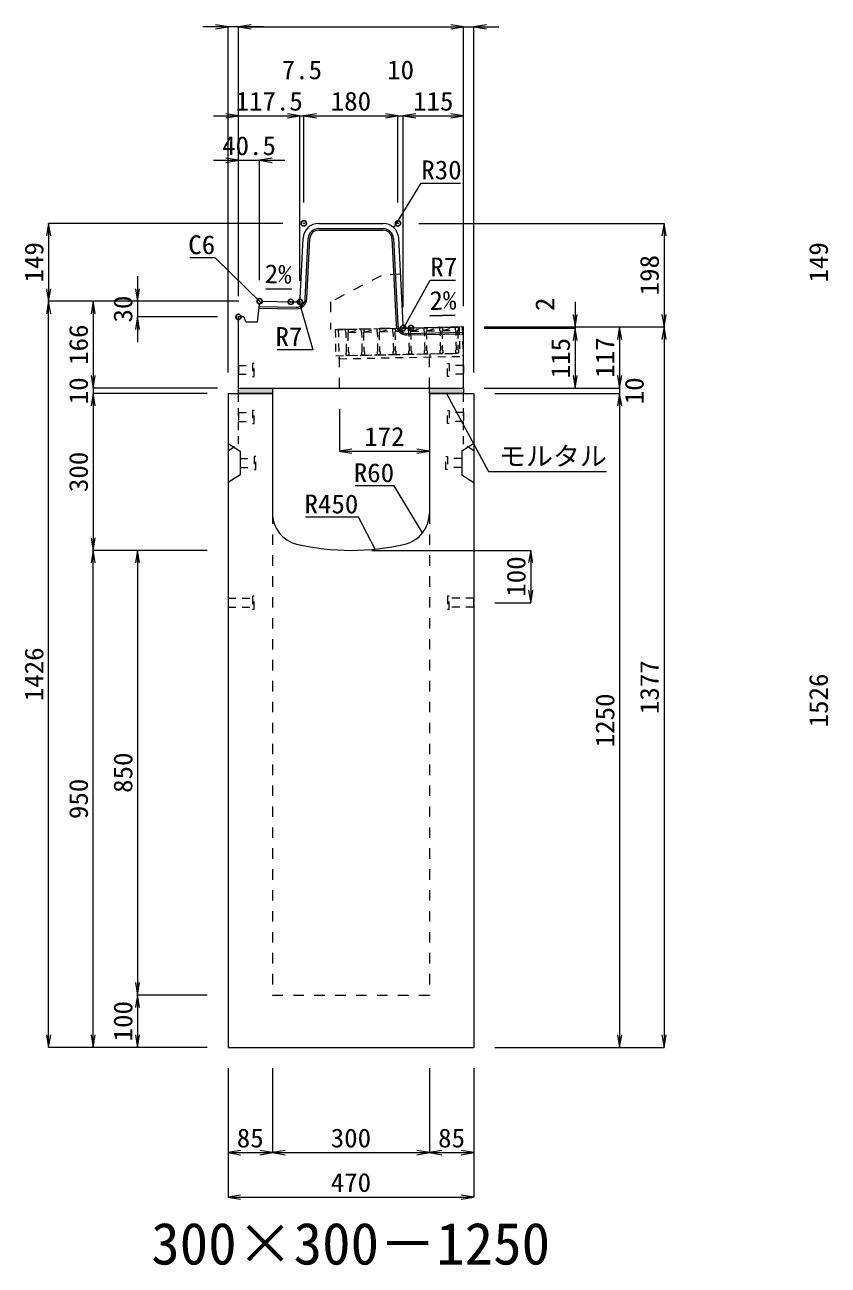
# Model space of a CAD drawing. Units: millimetres at full size. Extents: x -22536 to 51867, y -19720 to 38340.
# Drawn here: x 10776 to 12313, y -6386 to -4015 of the extents above; entities that cross this region are included whole.
import ezdxf
from ezdxf.enums import TextEntityAlignment as Align

# ---------------------------------------------------------------- set-up
doc = ezdxf.new("R2010")
doc.units = ezdxf.units.MM
doc.header["$LTSCALE"] = 20
doc.header["$PDMODE"] = 32
doc.header["$PDSIZE"] = 10
doc.linetypes.add('USER1', pattern=[2, 1, -1])
doc.linetypes.add('USER2', pattern=[1.35, 0.75, -0.6])
for name, color, linetype, lineweight in [('インサート', 3, 'USER2', 9), ('グレーチング', 7, 'USER2', 5), ('モルタル', 7, 'Continuous', 9), ('受枠', 3, 'USER2', 9), ('寸法線', 7, 'Continuous', 13), ('引出線', 4, 'Continuous', 13), ('本体', 2, 'Continuous', 13), ('目地', 132, 'Continuous', 5)]:
    doc.layers.add(name, color=color, linetype=linetype, lineweight=lineweight)
doc.layers.add('作業エリア', color=11, linetype='Continuous')
doc.layers.add('文字', color=7, linetype='Continuous')
doc.styles.add('ＭＳ 明朝', font='')
doc.styles.get('ＭＳ 明朝').set_extended_font_data('MS Mincho')

# ---------------------------------------------------------------- blocks, each defined once
blk = doc.blocks.new('open_arrow')
at = {"color": 0, "linetype": 'Continuous', "lineweight": -2}
blk.add_lwpolyline([(7.5, 1.25), (0, 0), (7.5, -1.25)], dxfattribs=at)

msp = doc.modelspace()

# ---------------------------------------------------------------- hatches: boundary and pattern name
at = {"layer": 'モルタル'}
for points in [[(11250, -4720), (11250, -4710), (11185, -4710), (11185, -4720)], [(11615, -4720), (11615, -4710), (11550, -4710), (11550, -4720)]]:
    msp.add_hatch(color=256, dxfattribs=at).paths.add_polyline_path(points)

# ---------------------------------------------------------------- linework, layer by layer
at = {"layer": 'インサート'}
for p, q in [((11185, -4666.5), (11212, -4666.5)), ((11185, -4666.5), (11185, -4683.5)), ((11215, -4662.5), (11212, -4662.5)), ((11212, -4662.5), (11212, -4687.5)), ((11215, -4687.5), (11215, -4662.5)), ((11585, -4662.5), (11588, -4662.5)), ((11585, -4687.5), (11585, -4662.5)), ((11588, -4662.5), (11588, -4687.5)), ((11615, -4666.5), (11588, -4666.5)), ((11615, -4666.5), (11615, -4683.5)), ((11185, -4683.5), (11212, -4683.5)), ((11212, -4687.5), (11215, -4687.5)), ((11588, -4687.5), (11585, -4687.5)), ((11615, -4683.5), (11588, -4683.5)), ((11185, -4756.5), (11212, -4756.5)), ((11185, -4756.5), (11185, -4773.5)), ((11215, -4752.5), (11212, -4752.5)), ((11212, -4752.5), (11212, -4777.5)), ((11215, -4777.5), (11215, -4752.5)), ((11585, -4752.5), (11588, -4752.5)), ((11585, -4777.5), (11585, -4752.5)), ((11588, -4752.5), (11588, -4777.5)), ((11615, -4756.5), (11588, -4756.5)), ((11615, -4756.5), (11615, -4773.5)), ((11185, -4773.5), (11212, -4773.5)), ((11212, -4777.5), (11215, -4777.5)), ((11588, -4777.5), (11585, -4777.5)), ((11615, -4773.5), (11588, -4773.5)), ((11188.2, -4844.5), (11215.2, -4844.5)), ((11188.2, -4844.5), (11188.2, -4861.5)), ((11218.2, -4840.5), (11215.2, -4840.5)), ((11215.2, -4840.5), (11215.2, -4865.5)), ((11218.2, -4865.5), (11218.2, -4840.5)), ((11581.8, -4840.5), (11584.8, -4840.5)), ((11581.8, -4865.5), (11581.8, -4840.5)), ((11584.8, -4840.5), (11584.8, -4865.5)), ((11611.8, -4844.5), (11584.8, -4844.5)), ((11611.8, -4844.5), (11611.8, -4861.5)), ((11188.2, -4861.5), (11215.2, -4861.5)), ((11215.2, -4865.5), (11218.2, -4865.5)), ((11584.8, -4865.5), (11581.8, -4865.5)), ((11611.8, -4861.5), (11584.8, -4861.5)), ((11165, -5111.5), (11212, -5111.5)), ((11165, -5111.5), (11165, -5128.5)), ((11215, -5107.5), (11212, -5107.5)), ((11212, -5107.5), (11212, -5132.5)), ((11215, -5132.5), (11215, -5107.5)), ((11588, -5107.5), (11585, -5107.5)), ((11585, -5107.5), (11585, -5132.5)), ((11588, -5132.5), (11588, -5107.5)), ((11635, -5111.5), (11588, -5111.5)), ((11635, -5128.5), (11635, -5111.5)), ((11165, -5128.5), (11212, -5128.5)), ((11212, -5132.5), (11215, -5132.5)), ((11585, -5132.5), (11588, -5132.5)), ((11635, -5128.5), (11588, -5128.5))]:
    msp.add_line(p, q, dxfattribs=at)
at = {"layer": 'グレーチング'}
for p, q in [((11389.92, -4597.5), (11604.88, -4593.2)), ((11395.04, -4603.4), (11419.92, -4596.9)), ((11425.04, -4602.8), (11449.91, -4596.3)), ((11455.03, -4602.2), (11479.91, -4595.7)), ((11485.03, -4601.6), (11509.9, -4595.1)), ((11515.02, -4601), (11539.89, -4594.5)), ((11545.01, -4600.4), (11569.89, -4593.9)), ((11575.01, -4599.8), (11599.88, -4593.3)), ((11575.01, -4599.8), (11600, -4599.3)), ((11395.04, -4603.4), (11420.04, -4602.9)), ((11425.04, -4602.8), (11450.03, -4602.3)), ((11455.03, -4602.2), (11480.03, -4601.7)), ((11485.03, -4601.6), (11510.02, -4601.1)), ((11515.02, -4601), (11540.01, -4600.5)), ((11545.01, -4600.4), (11570.01, -4599.9)), ((11390.92, -4647.49), (11605.88, -4643.19))]:
    msp.add_line(p, q, dxfattribs=at)
for points in [[(11389.92, -4597.5), (11394.92, -4597.4), (11395.04, -4603.4), (11394.06, -4604.42), (11394.78, -4640.41), (11395.8, -4641.39), (11395.92, -4647.39), (11390.92, -4647.49), (11390.8, -4641.49), (11391.78, -4640.47), (11391.06, -4604.48), (11390.04, -4603.5)], [(11419.92, -4596.9), (11424.92, -4596.8), (11425.04, -4602.8), (11424.06, -4603.82), (11424.78, -4639.81), (11425.8, -4640.79), (11425.92, -4646.79), (11420.92, -4646.89), (11420.8, -4640.89), (11421.78, -4639.87), (11421.06, -4603.88), (11420.04, -4602.9)], [(11449.91, -4596.3), (11454.91, -4596.2), (11455.03, -4602.2), (11454.05, -4603.22), (11454.77, -4639.21), (11455.79, -4640.19), (11455.91, -4646.19), (11450.91, -4646.29), (11450.79, -4640.29), (11451.77, -4639.27), (11451.05, -4603.28), (11450.03, -4602.3)], [(11479.91, -4595.7), (11484.91, -4595.6), (11485.03, -4601.6), (11484.05, -4602.62), (11484.77, -4638.61), (11485.79, -4639.59), (11485.91, -4645.59), (11480.91, -4645.69), (11480.79, -4639.69), (11481.77, -4638.67), (11481.05, -4602.68), (11480.03, -4601.7)], [(11509.9, -4595.1), (11514.9, -4595), (11515.02, -4601), (11514.04, -4602.02), (11514.76, -4638.01), (11515.78, -4638.99), (11515.9, -4644.99), (11510.9, -4645.09), (11510.78, -4639.09), (11511.76, -4638.07), (11511.04, -4602.08), (11510.02, -4601.1)], [(11539.89, -4594.5), (11544.89, -4594.4), (11545.01, -4600.4), (11544.03, -4601.42), (11544.75, -4637.41), (11545.77, -4638.39), (11545.89, -4644.39), (11540.89, -4644.49), (11540.77, -4638.49), (11541.75, -4637.47), (11541.03, -4601.48), (11540.01, -4600.5)], [(11569.89, -4593.9), (11574.89, -4593.8), (11575.01, -4599.8), (11574.03, -4600.82), (11574.75, -4636.81), (11575.77, -4637.79), (11575.89, -4643.79), (11570.89, -4643.89), (11570.77, -4637.89), (11571.75, -4636.87), (11571.03, -4600.88), (11570.01, -4599.9)], [(11599.88, -4593.3), (11604.88, -4593.2), (11605, -4599.2), (11604.02, -4600.22), (11604.74, -4636.21), (11605.76, -4637.19), (11605.88, -4643.19), (11600.88, -4643.29), (11600.76, -4637.29), (11601.74, -4636.27), (11601.02, -4600.28), (11600, -4599.3)]]:
    msp.add_lwpolyline(points, close=True, dxfattribs=at)
at = {"layer": 'モルタル'}
for points in [[(11185, -4710), (11250, -4710), (11250, -4720), (11185, -4720)], [(11550, -4710), (11615, -4710), (11615, -4720), (11550, -4720)]]:
    msp.add_lwpolyline(points, close=True, dxfattribs=at)
at = {"layer": '作業エリア'}
for p in [(11310, -4395), (11490, -4395), (11225.5, -4543.81), (11285, -4545), (11302.5, -4545), (11185, -4573.81), (11500, -4595), (11515, -4595)]:
    msp.add_point(p, dxfattribs=at)
at = {"layer": '受枠'}
for p, q in [((11369.93, -4597.9), (11612.88, -4593.04)), ((11369.93, -4597.9), (11370.93, -4647.89)), ((11375.93, -4597.78), (11377.05, -4653.77)), ((11606.88, -4593.16), (11607.88, -4643.15)), ((11612.88, -4593.04), (11614, -4649.03)), ((11370.93, -4647.89), (11607.88, -4643.15)), ((11550.89, -4644.29), (11551.01, -4650.29)), ((11377.05, -4653.77), (11614, -4649.03))]:
    msp.add_line(p, q, dxfattribs=at)
at = {"layer": '寸法線'}
for p, q in [((11233, -4019.42), (11117, -4019.42)), ((11165, -4680), (11165, -4019.42)), ((11185, -4019.42), (11615, -4019.42)), ((11185, -4533.81), (11185, -4019.42)), ((11185, -4533.81), (11185, -4019.42)), ((11567, -4019.42), (11683, -4019.42)), ((11615, -4553), (11615, -4019.42)), ((11615, -4553), (11615, -4019.42)), ((11635, -4680), (11635, -4019.42)), ((11137, -4189.42), (11302.5, -4189.42)), ((11185, -4533.81), (11185, -4189.42)), ((11254.5, -4189.42), (11358, -4189.42)), ((11302.5, -4505), (11302.5, -4189.42)), ((11302.5, -4505), (11302.5, -4189.42)), ((11310, -4355), (11310, -4189.42)), ((11310, -4189.42), (11490, -4189.42)), ((11310, -4355), (11310, -4189.42)), ((11442, -4189.42), (11548, -4189.42)), ((11490, -4355), (11490, -4189.42)), ((11490, -4355), (11490, -4189.42)), ((11500, -4555), (11500, -4189.42)), ((11500, -4189.42), (11615, -4189.42)), ((11500, -4555), (11500, -4189.42)), ((11615, -4553), (11615, -4189.42)), ((11137, -4274.42), (11273.5, -4274.42)), ((11185, -4533.81), (11185, -4274.42)), ((11225.5, -4503.81), (11225.5, -4274.42)), ((10822.06, -4395), (10822.06, -4543.81)), ((11270, -4395), (10822.06, -4395)), ((11530, -4395), (11998.78, -4395)), ((11998.78, -4395), (11998.78, -4593)), ((10992.06, -4495.81), (10992.06, -4621.81)), ((11185.5, -4543.81), (10822.06, -4543.81)), ((10822.06, -5970), (10822.06, -4543.81)), ((11185.5, -4543.81), (10822.06, -4543.81)), ((10907.06, -4543.81), (10907.06, -4710)), ((11185.5, -4543.81), (10907.06, -4543.81)), ((11185.5, -4543.81), (10992.06, -4543.81)), ((11828.78, -4545), (11828.78, -4643)), ((11145, -4573.81), (10992.06, -4573.81)), ((11655, -4593), (11828.78, -4593)), ((11655, -4593), (11913.78, -4593)), ((11655, -4593), (11998.78, -4593)), ((11655, -4593), (11998.78, -4593)), ((11655, -4595), (11828.78, -4595)), ((11655, -4595), (11828.78, -4595)), ((11828.78, -4595), (11828.78, -4710)), ((11913.78, -4593), (11913.78, -4710)), ((11998.78, -4593), (11998.78, -5970)), ((10907.06, -4662), (10907.06, -4768)), ((11913.78, -4662), (11913.78, -4768)), ((11145, -4710), (10907.06, -4710)), ((11145, -4710), (10907.06, -4710)), ((11655, -4710), (11828.78, -4710)), ((11655, -4710), (11913.78, -4710)), ((11655, -4710), (11913.78, -4710)), ((11125, -4720), (10907.06, -4720)), ((10907.06, -4720), (10907.06, -5020)), ((11125, -4720), (10907.06, -4720)), ((11675, -4720), (11913.78, -4720)), ((11675, -4720), (11913.78, -4720)), ((11913.78, -4720), (11913.78, -5970)), ((11378, -4750), (11378, -4830.23)), ((11378, -4830.23), (11550, -4830.23)), ((11125, -5020), (10907.06, -5020)), ((10907.06, -5970), (10907.06, -5020)), ((11125, -5020), (10907.06, -5020)), ((10992.06, -5020), (10992.06, -5870)), ((11125, -5020), (10992.06, -5020)), ((11440, -5020), (11743.78, -5020)), ((11743.78, -5020), (11743.78, -5120)), ((11675, -5120), (11743.78, -5120)), ((11125, -5870), (10992.06, -5870)), ((10992.06, -5870), (10992.06, -5970)), ((11125, -5870), (10992.06, -5870)), ((11125, -5970), (10822.06, -5970)), ((11125, -5970), (10907.06, -5970)), ((11125, -5970), (10992.06, -5970)), ((11675, -5970), (11913.78, -5970)), ((11675, -5970), (11998.78, -5970)), ((11165, -6010), (11165, -6171.16)), ((11165, -6010), (11165, -6256.16)), ((11250, -6010), (11250, -6171.16)), ((11250, -6010), (11250, -6171.16)), ((11550, -6010), (11550, -6171.16)), ((11550, -6010), (11550, -6171.16)), ((11635, -6010), (11635, -6171.16)), ((11635, -6010), (11635, -6256.16)), ((11165, -6171.16), (11250, -6171.16)), ((11250, -6171.16), (11550, -6171.16)), ((11550, -6171.16), (11635, -6171.16)), ((11165, -6256.16), (11635, -6256.16))]:
    msp.add_line(p, q, dxfattribs=at)
at = {"layer": '引出線'}
for points in [[(11482.14, -4403.26), (11534.6, -4317.93), (11609.27, -4317.93)], [(11228.13, -4546.85), (11140.5, -4461.04), (11092.16, -4461.04)], [(11501.83, -4593.07), (11551.86, -4503.47), (11599.79, -4503.47)], [(11286.1, -4520.96), (11237.36, -4519.98), (11286.11, -4520.96)], [(11300.67, -4543.07), (11327.18, -4636.44), (11259.25, -4636.44)], [(11550.86, -4571.41), (11599.57, -4570.44), (11550.83, -4571.41)], [(11582.5, -4720), (11663.13, -4869.03), (11889.05, -4869.03)], [(11537.07, -4986.68), (11482.66, -4896.79), (11407.98, -4896.79)], [(11446.44, -5017.6), (11414.22, -4956.45), (11313.21, -4956.45)]]:
    msp.add_lwpolyline(points, dxfattribs=at)
at = {"layer": '本体'}
for p, q in [((11338.54, -4395), (11461.46, -4395)), ((11302.83, -4538.35), (11308.57, -4423.5)), ((11499.67, -4588.35), (11491.43, -4423.5)), ((11224.76, -4549.76), (11220.5, -4583.81)), ((11224.76, -4549.76), (11231.5, -4543.93)), ((11231.5, -4543.93), (11285, -4545)), ((11285, -4545), (11295.84, -4545)), ((11185, -4710), (11185, -4573.81)), ((11195, -4573.81), (11185, -4573.81)), ((11200, -4583.81), (11195, -4573.81)), ((11220.5, -4583.81), (11200, -4583.81)), ((11515, -4595), (11506.66, -4595)), ((11615, -4593), (11515, -4595)), ((11615, -4710), (11615, -4593)), ((11185, -4710), (11615, -4710)), ((11165, -4720), (11165, -5970)), ((11165, -4720), (11250, -4720)), ((11250, -4720), (11250, -4949.47)), ((11550, -4720), (11635, -4720)), ((11550, -4720), (11550, -4949.47)), ((11635, -4720), (11635, -5970)), ((11165, -5970), (11635, -5970))]:
    msp.add_line(p, q, dxfattribs=at)
at = {"layer": '本体', "linetype": 'USER1'}
for p, q in [((11458, -4495), (11361, -4545)), ((11494.85, -4492), (11458, -4495)), ((11361, -4545), (11361, -4598.08)), ((11515, -4595), (11361, -4598.08)), ((11550, -4710), (11550, -4644.31)), ((11378, -4710), (11378, -4647.75))]:
    msp.add_line(p, q, dxfattribs=at)
at = {"layer": '本体', "linetype": 'USER2', "lineweight": 9}
for p, q in [((11185, -4817), (11185, -4720)), ((11615, -4817), (11615, -4720)), ((11165, -4829.5), (11185, -4817)), ((11635, -4829.5), (11615, -4817))]:
    msp.add_line(p, q, dxfattribs=at)
at = {"layer": '本体', "lineweight": 9}
for p, q in [((11165, -4816), (11188.2, -4830.5)), ((11188.2, -4830.5), (11188.2, -4875.5)), ((11634.58, -4816.26), (11611.8, -4830.5)), ((11611.8, -4830.5), (11611.8, -4875.5)), ((11188.2, -4875.5), (11165, -4890)), ((11611.8, -4875.5), (11635, -4890))]:
    msp.add_line(p, q, dxfattribs=at)
at = {"layer": '本体', "linetype": 'USER1', "lineweight": 15}
for p, q in [((11250, -4949.47), (11250, -5870)), ((11550, -4949.47), (11550, -5870)), ((11250, -5870), (11550, -5870))]:
    msp.add_line(p, q, dxfattribs=at)
at = {"layer": '本体'}
for centre, radius, start, end in [((11338.54, -4425), 30, 90, 177.13759), ((11461.46, -4425), 30, 2.86241, 90), ((11295.84, -4538), 7, 270, 357.13759), ((11506.66, -4588), 7, 182.86241, 270), ((11310, -4949.47), 60, 180, 256.65764), ((11490, -4949.47), 60, 283.34236, 0), ((11400, -4570), 450, 256.65764, 283.34236)]:
    msp.add_arc(centre, radius, start, end, dxfattribs=at)
at = {"layer": '目地'}
for p, q in [((11338.54, -4405), (11461.46, -4405)), ((11338.54, -4408), (11461.46, -4408)), ((11312.81, -4539.06), (11318.56, -4424)), ((11315.81, -4539.21), (11321.56, -4424.15)), ((11478.44, -4424.15), (11486.69, -4589.16)), ((11481.44, -4424), (11489.69, -4589.01)), ((11223.88, -4556.78), (11295.43, -4558.21)), ((11224.25, -4553.79), (11295.49, -4555.21)), ((11507.01, -4605.16), (11615, -4603)), ((11507.07, -4608.16), (11615, -4606))]:
    msp.add_line(p, q, dxfattribs=at)
for centre, radius, start, end in [((11338.54, -4425), 20, 90, 177.13759), ((11338.54, -4425), 17, 90, 177.13759), ((11461.46, -4425), 20, 2.86241, 90), ((11461.46, -4425), 17, 2.86241, 90), ((11295.83, -4538.22), 20, 268.85424, 357.13759), ((11295.83, -4538.22), 17, 268.85424, 357.13759), ((11506.67, -4588.17), 20, 182.86241, 271.14576), ((11506.67, -4588.17), 17, 182.86241, 271.14576)]:
    msp.add_arc(centre, radius, start, end, dxfattribs=at)

# ---------------------------------------------------------------- block references
at = {"layer": '寸法線', "xscale": 3.2, "yscale": 3.2}
for p, rotation in [((11165, -4019.42), 180), ((11615, -4019.42), 180), ((11615, -4019.42), 180), ((11185, -4189.42), 180), ((11302.5, -4189.42), 180), ((11302.5, -4189.42), 180), ((11490, -4189.42), 180), ((11490, -4189.42), 180), ((11615, -4189.42), 180), ((11185, -4274.42), 180), ((10822.06, -4395), 270), ((11998.78, -4395), 270), ((10822.06, -4543.81), 90), ((10992.06, -4543.81), 90), ((10822.06, -4543.81), 270), ((10907.06, -4543.81), 270), ((10992.06, -4573.81), 270), ((11828.78, -4593), 90), ((11998.78, -4593), 90), ((11828.78, -4595), 270), ((11828.78, -4595), 270), ((11913.78, -4593), 270), ((11998.78, -4593), 270), ((10907.06, -4710), 90), ((10907.06, -4710), 90), ((11828.78, -4710), 90), ((11913.78, -4710), 90), ((11913.78, -4710), 90), ((10907.06, -4720), 270), ((10907.06, -4720), 270), ((11913.78, -4720), 270), ((11913.78, -4720), 270), ((11550, -4830.23), 180), ((10907.06, -5020), 90), ((10907.06, -5020), 270), ((10992.06, -5020), 270), ((11743.78, -5020), 270), ((11743.78, -5120), 90), ((10992.06, -5870), 90), ((10992.06, -5870), 270), ((10822.06, -5970), 90), ((10907.06, -5970), 90), ((10992.06, -5970), 90), ((11913.78, -5970), 90), ((11998.78, -5970), 90), ((11250, -6171.16), 180), ((11550, -6171.16), 180), ((11635, -6171.16), 180), ((11635, -6256.16), 180)]:
    msp.add_blockref('open_arrow', p, dxfattribs=dict(at, rotation=rotation))
for p in [(11185, -4019.42), (11185, -4019.42), (11635, -4019.42), (11310, -4189.42), (11310, -4189.42), (11500, -4189.42), (11500, -4189.42), (11225.5, -4274.42), (11378, -4830.23), (11165, -6171.16), (11250, -6171.16), (11550, -6171.16), (11165, -6256.16)]:
    msp.add_blockref('open_arrow', p, dxfattribs=at)
at = {"layer": '引出線', "xscale": 0.0533, "yscale": 0.0533}
for p, rotation in [((11482.14, -4403.26), 58.4), ((11286.1, -4520.96), 178.9), ((11228.13, -4546.85), 135.6), ((11300.67, -4543.07), 285.9), ((11550.86, -4571.41), 1.1), ((11501.83, -4593.07), 60.8), ((11582.5, -4720), 298.4), ((11537.07, -4986.68), 121.2), ((11446.44, -5017.6), 117.8)]:
    msp.add_blockref('open_arrow', p, dxfattribs=dict(at, rotation=rotation))

# ---------------------------------------------------------------- texts
at = {"layer": '寸法線', "style": 'ＭＳ 明朝', "width": 1.05}
for s, p in [('7.5', (11306.25, -4101.42)), ('10', (11495, -4101.42)), ('117.5', (11243.75, -4161.42)), ('180', (11400, -4161.42)), ('115', (11557.5, -4161.42)), ('40.5', (11205.25, -4246.42)), ('172', (11464, -4802.23)), ('85', (11207.5, -6143.16)), ('300', (11400, -6143.16)), ('85', (11592.5, -6143.16)), ('470', (11400, -6228.16))]:
    msp.add_text(s, height=36.03, dxfattribs=at).set_placement(p, align=Align.MIDDLE_CENTER)
for s, p in [('149', (10794.06, -4469.4)), ('149', (12294.06, -4469.4)), ('198', (11970.78, -4494)), ('30', (10964.06, -4558.81)), ('2', (11770.78, -4549.66)), ('166', (10879.06, -4626.9)), ('115', (11800.78, -4652.5)), ('117', (11885.78, -4651.5)), ('10', (10879.06, -4715)), ('10', (11941.78, -4715)), ('300', (10879.06, -4870)), ('100', (11715.78, -5070)), ('1426', (10794.06, -5256.9)), ('1377', (11970.78, -5281.5)), ('1526', (12294.06, -5306.9)), ('1250', (11885.78, -5345)), ('850', (10964.06, -5445)), ('950', (10879.06, -5495)), ('100', (10964.06, -5920))]:
    msp.add_text(s, height=36.03, rotation=90, dxfattribs=at).set_placement(p, align=Align.MIDDLE_CENTER)
at = {"layer": '引出線', "style": 'ＭＳ 明朝', "width": 1.05}
for s, p in [('R30', (11534.6, -4274.73)), ('R7', (11551.86, -4460.27)), ('モルタル', (11683.13, -4821.92))]:
    msp.add_text(s, height=36.03, dxfattribs=at).set_placement(p, align=Align.TOP_LEFT)
for s, p in [('C6', (11140.5, -4417.84)), ('R7', (11307.18, -4593.24)), ('R60', (11482.66, -4853.59)), ('R450', (11414.22, -4913.25))]:
    msp.add_text(s, height=36.03, dxfattribs=at).set_placement(p, align=Align.TOP_RIGHT)
msp.add_text('2%', height=36.03, rotation=358.854, dxfattribs=at).set_placement((11287.05, -4474.06), align=Align.TOP_RIGHT)
msp.add_text('2%', height=36.03, rotation=1.146, dxfattribs=at).set_placement((11549.89, -4524.52), align=Align.TOP_LEFT)
at = {"layer": '文字', "style": 'ＭＳ 明朝'}
msp.add_text('300×300－1250', height=80.06, dxfattribs=at).set_placement((11399.52, -6344.97), align=Align.MIDDLE_CENTER)

doc.saveas('drawing.dxf')
